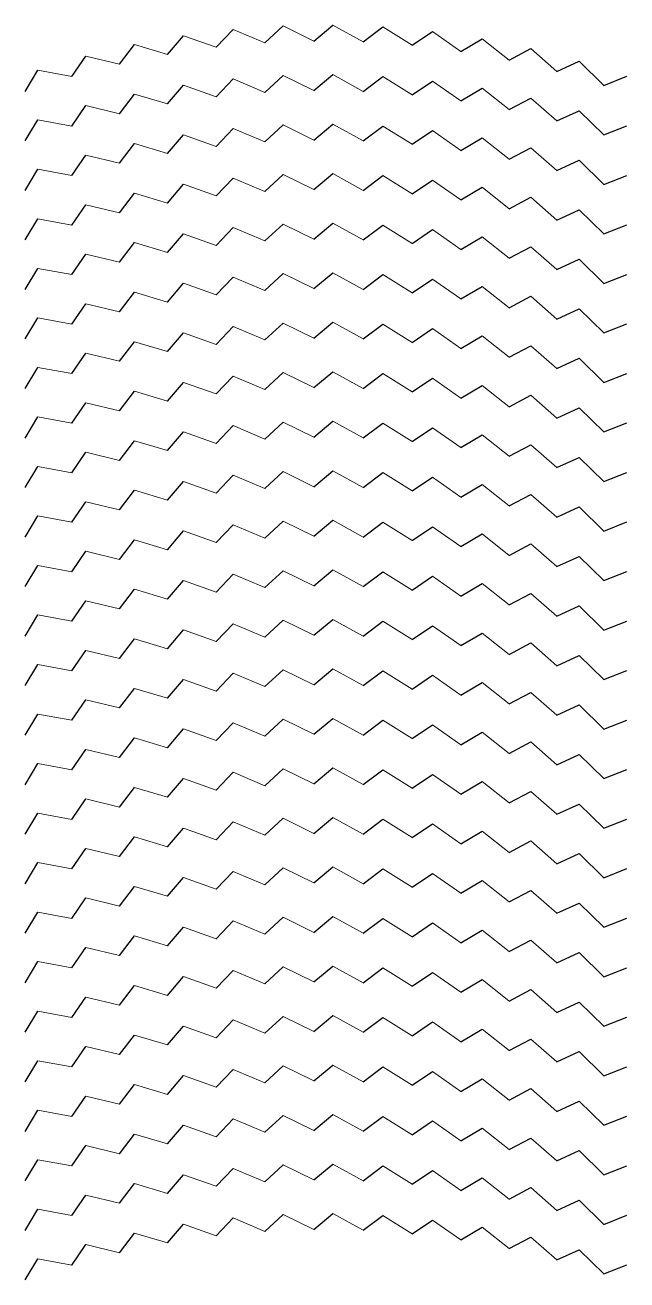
# Model space of a CAD drawing. Header units: millimetres. Extents: x 14 to 682, y -10 to 82.
# Drawn here: x 645.9 to 682.4, y 5.5 to 81.5 of the extents above; entities that cross this region are included whole.
import ezdxf

# ---------------------------------------------------------------- set-up
doc = ezdxf.new("R2010")
doc.units = ezdxf.units.MM
doc.layers.add('AUTOSTITCH', color=7, linetype='Continuous')
doc.layers.add('AUTOSTITCH_STITCHES', color=7, linetype='Continuous')

# ---------------------------------------------------------------- blocks, each defined once
blk = doc.blocks.new('ST-12')
at = {"layer": 'AUTOSTITCH', "color": 7, "lineweight": 30}
for p, q in [((660.453, 80.406), (661.549, 81.431)), ((663.425, 80.518), (664.575, 81.482)), ((666.399, 80.469), (667.599, 81.369)), ((654.549, 79.703), (655.527, 80.84)), ((657.492, 80.135), (658.53, 81.217)), ((669.366, 80.259), (670.612, 81.093)), ((672.317, 79.889), (673.607, 80.655)), ((651.634, 79.113), (652.55, 80.302)), ((675.244, 79.36), (676.573, 80.055)), ((648.755, 78.367), (649.605, 79.603)), ((678.137, 78.674), (679.502, 79.296)), ((645.921, 77.466), (646.703, 78.746)), ((680.99, 77.832), (682.386, 78.38))]:
    blk.add_line(p, q, dxfattribs=at)
at = {"layer": 'AUTOSTITCH_STITCHES', "color": 7, "lineweight": 9}
for p, q in [((661.549, 81.431), (663.425, 80.518)), ((664.575, 81.482), (666.399, 80.469)), ((667.599, 81.369), (669.366, 80.259)), ((655.527, 80.84), (657.492, 80.135)), ((658.53, 81.217), (660.453, 80.406)), ((670.612, 81.093), (672.317, 79.889)), ((673.607, 80.655), (675.244, 79.36)), ((652.55, 80.302), (654.549, 79.703)), ((676.573, 80.055), (678.137, 78.674)), ((649.605, 79.603), (651.634, 79.113)), ((679.502, 79.296), (680.99, 77.832)), ((646.703, 78.746), (648.755, 78.367))]:
    blk.add_line(p, q, dxfattribs=at)
blk = doc.blocks.new('ST-13')
at = {"layer": 'AUTOSTITCH', "color": 7, "lineweight": 30}
for p, q in [((660.453, 77.406), (661.549, 78.431)), ((663.425, 77.518), (664.575, 78.482)), ((666.399, 77.469), (667.599, 78.369)), ((654.549, 76.703), (655.527, 77.84)), ((657.492, 77.135), (658.53, 78.217)), ((669.366, 77.259), (670.612, 78.093)), ((672.317, 76.889), (673.607, 77.655)), ((651.634, 76.113), (652.55, 77.302)), ((675.244, 76.36), (676.573, 77.055)), ((648.755, 75.367), (649.605, 76.603)), ((678.137, 75.674), (679.502, 76.296)), ((645.921, 74.466), (646.703, 75.746)), ((680.99, 74.832), (682.386, 75.38))]:
    blk.add_line(p, q, dxfattribs=at)
at = {"layer": 'AUTOSTITCH_STITCHES', "color": 7, "lineweight": 9}
for p, q in [((661.549, 78.431), (663.425, 77.518)), ((664.575, 78.482), (666.399, 77.469)), ((667.599, 78.369), (669.366, 77.259)), ((655.527, 77.84), (657.492, 77.135)), ((658.53, 78.217), (660.453, 77.406)), ((670.612, 78.093), (672.317, 76.889)), ((673.607, 77.655), (675.244, 76.36)), ((652.55, 77.302), (654.549, 76.703)), ((676.573, 77.055), (678.137, 75.674)), ((649.605, 76.603), (651.634, 76.113)), ((679.502, 76.296), (680.99, 74.832)), ((646.703, 75.746), (648.755, 75.367))]:
    blk.add_line(p, q, dxfattribs=at)
blk = doc.blocks.new('ST-14')
at = {"layer": 'AUTOSTITCH', "color": 7, "lineweight": 30}
for p, q in [((660.453, 74.406), (661.549, 75.431)), ((663.425, 74.518), (664.575, 75.482)), ((666.399, 74.469), (667.599, 75.369)), ((654.549, 73.703), (655.527, 74.84)), ((657.492, 74.135), (658.53, 75.217)), ((669.366, 74.259), (670.612, 75.093)), ((672.317, 73.889), (673.607, 74.655)), ((651.634, 73.113), (652.55, 74.302)), ((675.244, 73.36), (676.573, 74.055)), ((648.755, 72.367), (649.605, 73.603)), ((678.137, 72.674), (679.502, 73.296)), ((645.921, 71.466), (646.703, 72.746)), ((680.99, 71.832), (682.386, 72.38))]:
    blk.add_line(p, q, dxfattribs=at)
at = {"layer": 'AUTOSTITCH_STITCHES', "color": 7, "lineweight": 9}
for p, q in [((661.549, 75.431), (663.425, 74.518)), ((664.575, 75.482), (666.399, 74.469)), ((667.599, 75.369), (669.366, 74.259)), ((655.527, 74.84), (657.492, 74.135)), ((658.53, 75.217), (660.453, 74.406)), ((670.612, 75.093), (672.317, 73.889)), ((673.607, 74.655), (675.244, 73.36)), ((652.55, 74.302), (654.549, 73.703)), ((676.573, 74.055), (678.137, 72.674)), ((649.605, 73.603), (651.634, 73.113)), ((679.502, 73.296), (680.99, 71.832)), ((646.703, 72.746), (648.755, 72.367))]:
    blk.add_line(p, q, dxfattribs=at)
blk = doc.blocks.new('ST-15')
at = {"layer": 'AUTOSTITCH', "color": 7, "lineweight": 30}
for p, q in [((657.492, 71.135), (658.53, 72.217)), ((660.453, 71.406), (661.549, 72.431)), ((663.425, 71.518), (664.575, 72.482)), ((666.399, 71.469), (667.599, 72.369)), ((654.549, 70.703), (655.527, 71.84)), ((669.366, 71.259), (670.612, 72.093)), ((672.317, 70.889), (673.607, 71.655)), ((651.634, 70.113), (652.55, 71.302)), ((675.244, 70.36), (676.573, 71.055)), ((648.755, 69.367), (649.605, 70.603)), ((678.137, 69.674), (679.502, 70.296)), ((645.921, 68.466), (646.703, 69.746)), ((680.99, 68.832), (682.386, 69.38))]:
    blk.add_line(p, q, dxfattribs=at)
at = {"layer": 'AUTOSTITCH_STITCHES', "color": 7, "lineweight": 9}
for p, q in [((658.53, 72.217), (660.453, 71.406)), ((661.549, 72.431), (663.425, 71.518)), ((664.575, 72.482), (666.399, 71.469)), ((667.599, 72.369), (669.366, 71.259)), ((655.527, 71.84), (657.492, 71.135)), ((670.612, 72.093), (672.317, 70.889)), ((673.607, 71.655), (675.244, 70.36)), ((652.55, 71.302), (654.549, 70.703)), ((676.573, 71.055), (678.137, 69.674)), ((649.605, 70.603), (651.634, 70.113)), ((679.502, 70.296), (680.99, 68.832)), ((646.703, 69.746), (648.755, 69.367))]:
    blk.add_line(p, q, dxfattribs=at)
blk = doc.blocks.new('ST-16')
at = {"layer": 'AUTOSTITCH', "color": 7, "lineweight": 30}
for p, q in [((657.492, 68.135), (658.53, 69.217)), ((660.453, 68.406), (661.549, 69.431)), ((663.425, 68.518), (664.575, 69.482)), ((666.399, 68.469), (667.599, 69.369)), ((654.549, 67.703), (655.527, 68.84)), ((669.366, 68.259), (670.612, 69.093)), ((672.317, 67.889), (673.607, 68.655)), ((651.634, 67.113), (652.55, 68.302)), ((675.244, 67.36), (676.573, 68.055)), ((648.755, 66.367), (649.605, 67.603)), ((678.137, 66.674), (679.502, 67.296)), ((645.921, 65.466), (646.703, 66.746)), ((680.99, 65.832), (682.386, 66.38))]:
    blk.add_line(p, q, dxfattribs=at)
at = {"layer": 'AUTOSTITCH_STITCHES', "color": 7, "lineweight": 9}
for p, q in [((658.53, 69.217), (660.453, 68.406)), ((661.549, 69.431), (663.425, 68.518)), ((664.575, 69.482), (666.399, 68.469)), ((667.599, 69.369), (669.366, 68.259)), ((655.527, 68.84), (657.492, 68.135)), ((670.612, 69.093), (672.317, 67.889)), ((673.607, 68.655), (675.244, 67.36)), ((652.55, 68.302), (654.549, 67.703)), ((676.573, 68.055), (678.137, 66.674)), ((649.605, 67.603), (651.634, 67.113)), ((679.502, 67.296), (680.99, 65.832)), ((646.703, 66.746), (648.755, 66.367))]:
    blk.add_line(p, q, dxfattribs=at)
blk = doc.blocks.new('ST-17')
at = {"layer": 'AUTOSTITCH', "color": 7, "lineweight": 30}
for p, q in [((657.492, 65.135), (658.53, 66.217)), ((660.453, 65.406), (661.549, 66.431)), ((663.425, 65.518), (664.575, 66.482)), ((666.399, 65.469), (667.599, 66.369)), ((654.549, 64.703), (655.527, 65.84)), ((669.366, 65.259), (670.612, 66.093)), ((672.317, 64.889), (673.607, 65.655)), ((651.634, 64.113), (652.55, 65.302)), ((675.244, 64.36), (676.573, 65.055)), ((648.755, 63.367), (649.605, 64.603)), ((678.137, 63.674), (679.502, 64.296)), ((645.921, 62.466), (646.703, 63.746)), ((680.99, 62.832), (682.386, 63.38))]:
    blk.add_line(p, q, dxfattribs=at)
at = {"layer": 'AUTOSTITCH_STITCHES', "color": 7, "lineweight": 9}
for p, q in [((658.53, 66.217), (660.453, 65.406)), ((661.549, 66.431), (663.425, 65.518)), ((664.575, 66.482), (666.399, 65.469)), ((667.599, 66.369), (669.366, 65.259)), ((655.527, 65.84), (657.492, 65.135)), ((670.612, 66.093), (672.317, 64.889)), ((673.607, 65.655), (675.244, 64.36)), ((652.55, 65.302), (654.549, 64.703)), ((676.573, 65.055), (678.137, 63.674)), ((649.605, 64.603), (651.634, 64.113)), ((679.502, 64.296), (680.99, 62.832)), ((646.703, 63.746), (648.755, 63.367))]:
    blk.add_line(p, q, dxfattribs=at)
blk = doc.blocks.new('ST-18')
at = {"layer": 'AUTOSTITCH', "color": 7, "lineweight": 30}
for p, q in [((657.492, 62.135), (658.53, 63.217)), ((660.453, 62.406), (661.549, 63.431)), ((663.425, 62.518), (664.575, 63.482)), ((666.399, 62.469), (667.599, 63.369)), ((654.549, 61.703), (655.527, 62.84)), ((669.366, 62.259), (670.612, 63.093)), ((672.317, 61.889), (673.607, 62.655)), ((648.755, 60.367), (649.605, 61.603)), ((651.634, 61.113), (652.55, 62.302)), ((675.244, 61.36), (676.573, 62.055)), ((678.137, 60.674), (679.502, 61.296)), ((645.921, 59.466), (646.703, 60.746)), ((680.99, 59.832), (682.386, 60.38))]:
    blk.add_line(p, q, dxfattribs=at)
at = {"layer": 'AUTOSTITCH_STITCHES', "color": 7, "lineweight": 9}
for p, q in [((658.53, 63.217), (660.453, 62.406)), ((661.549, 63.431), (663.425, 62.518)), ((664.575, 63.482), (666.399, 62.469)), ((667.599, 63.369), (669.366, 62.259)), ((655.527, 62.84), (657.492, 62.135)), ((670.612, 63.093), (672.317, 61.889)), ((673.607, 62.655), (675.244, 61.36)), ((649.605, 61.603), (651.634, 61.113)), ((652.55, 62.302), (654.549, 61.703)), ((676.573, 62.055), (678.137, 60.674)), ((679.502, 61.296), (680.99, 59.832)), ((646.703, 60.746), (648.755, 60.367))]:
    blk.add_line(p, q, dxfattribs=at)
blk = doc.blocks.new('ST-19')
at = {"layer": 'AUTOSTITCH', "color": 7, "lineweight": 30}
for p, q in [((657.492, 59.135), (658.53, 60.217)), ((660.453, 59.406), (661.549, 60.431)), ((663.425, 59.518), (664.575, 60.482)), ((666.399, 59.469), (667.599, 60.369)), ((669.366, 59.259), (670.612, 60.093)), ((651.634, 58.113), (652.55, 59.302)), ((654.549, 58.703), (655.527, 59.84)), ((672.317, 58.889), (673.607, 59.655)), ((648.755, 57.367), (649.605, 58.603)), ((675.244, 58.36), (676.573, 59.055)), ((678.137, 57.674), (679.502, 58.296)), ((645.921, 56.466), (646.703, 57.746)), ((680.99, 56.832), (682.386, 57.38))]:
    blk.add_line(p, q, dxfattribs=at)
at = {"layer": 'AUTOSTITCH_STITCHES', "color": 7, "lineweight": 9}
for p, q in [((658.53, 60.217), (660.453, 59.406)), ((661.549, 60.431), (663.425, 59.518)), ((664.575, 60.482), (666.399, 59.469)), ((667.599, 60.369), (669.366, 59.259)), ((670.612, 60.093), (672.317, 58.889)), ((652.55, 59.302), (654.549, 58.703)), ((655.527, 59.84), (657.492, 59.135)), ((673.607, 59.655), (675.244, 58.36)), ((649.605, 58.603), (651.634, 58.113)), ((676.573, 59.055), (678.137, 57.674)), ((679.502, 58.296), (680.99, 56.832)), ((646.703, 57.746), (648.755, 57.367))]:
    blk.add_line(p, q, dxfattribs=at)
blk = doc.blocks.new('ST-20')
at = {"layer": 'AUTOSTITCH', "color": 7, "lineweight": 30}
for p, q in [((657.492, 56.135), (658.53, 57.217)), ((660.453, 56.406), (661.549, 57.431)), ((663.425, 56.518), (664.575, 57.482)), ((666.399, 56.469), (667.599, 57.369)), ((669.366, 56.259), (670.612, 57.093)), ((651.634, 55.113), (652.55, 56.302)), ((654.549, 55.703), (655.527, 56.84)), ((672.317, 55.889), (673.607, 56.655)), ((648.755, 54.367), (649.605, 55.603)), ((675.244, 55.36), (676.573, 56.055)), ((645.921, 53.466), (646.703, 54.746)), ((678.137, 54.674), (679.502, 55.296)), ((680.99, 53.832), (682.386, 54.38))]:
    blk.add_line(p, q, dxfattribs=at)
at = {"layer": 'AUTOSTITCH_STITCHES', "color": 7, "lineweight": 9}
for p, q in [((658.53, 57.217), (660.453, 56.406)), ((661.549, 57.431), (663.425, 56.518)), ((664.575, 57.482), (666.399, 56.469)), ((667.599, 57.369), (669.366, 56.259)), ((670.612, 57.093), (672.317, 55.889)), ((652.55, 56.302), (654.549, 55.703)), ((655.527, 56.84), (657.492, 56.135)), ((673.607, 56.655), (675.244, 55.36)), ((649.605, 55.603), (651.634, 55.113)), ((676.573, 56.055), (678.137, 54.674)), ((646.703, 54.746), (648.755, 54.367)), ((679.502, 55.296), (680.99, 53.832))]:
    blk.add_line(p, q, dxfattribs=at)
blk = doc.blocks.new('ST-21')
at = {"layer": 'AUTOSTITCH', "color": 7, "lineweight": 30}
for p, q in [((657.492, 53.135), (658.53, 54.217)), ((660.453, 53.406), (661.549, 54.431)), ((663.425, 53.518), (664.575, 54.482)), ((666.399, 53.469), (667.599, 54.369)), ((669.366, 53.259), (670.612, 54.093)), ((651.634, 52.113), (652.55, 53.302)), ((654.549, 52.703), (655.527, 53.84)), ((672.317, 52.889), (673.607, 53.655)), ((648.755, 51.367), (649.605, 52.603)), ((675.244, 52.36), (676.573, 53.055)), ((645.921, 50.466), (646.703, 51.746)), ((678.137, 51.674), (679.502, 52.296)), ((680.99, 50.832), (682.386, 51.38))]:
    blk.add_line(p, q, dxfattribs=at)
at = {"layer": 'AUTOSTITCH_STITCHES', "color": 7, "lineweight": 9}
for p, q in [((658.53, 54.217), (660.453, 53.406)), ((661.549, 54.431), (663.425, 53.518)), ((664.575, 54.482), (666.399, 53.469)), ((667.599, 54.369), (669.366, 53.259)), ((670.612, 54.093), (672.317, 52.889)), ((652.55, 53.302), (654.549, 52.703)), ((655.527, 53.84), (657.492, 53.135)), ((673.607, 53.655), (675.244, 52.36)), ((649.605, 52.603), (651.634, 52.113)), ((676.573, 53.055), (678.137, 51.674)), ((646.703, 51.746), (648.755, 51.367)), ((679.502, 52.296), (680.99, 50.832))]:
    blk.add_line(p, q, dxfattribs=at)
blk = doc.blocks.new('ST-22')
at = {"layer": 'AUTOSTITCH', "color": 7, "lineweight": 30}
for p, q in [((657.492, 50.135), (658.53, 51.217)), ((660.453, 50.406), (661.549, 51.431)), ((663.425, 50.518), (664.575, 51.482)), ((666.399, 50.469), (667.599, 51.369)), ((669.366, 50.259), (670.612, 51.093)), ((651.634, 49.113), (652.55, 50.302)), ((654.549, 49.703), (655.527, 50.84)), ((672.317, 49.889), (673.607, 50.655)), ((648.755, 48.367), (649.605, 49.603)), ((675.244, 49.36), (676.573, 50.055)), ((645.921, 47.466), (646.703, 48.746)), ((678.137, 48.674), (679.502, 49.296)), ((680.99, 47.832), (682.386, 48.38))]:
    blk.add_line(p, q, dxfattribs=at)
at = {"layer": 'AUTOSTITCH_STITCHES', "color": 7, "lineweight": 9}
for p, q in [((658.53, 51.217), (660.453, 50.406)), ((661.549, 51.431), (663.425, 50.518)), ((664.575, 51.482), (666.399, 50.469)), ((667.599, 51.369), (669.366, 50.259)), ((670.612, 51.093), (672.317, 49.889)), ((652.55, 50.302), (654.549, 49.703)), ((655.527, 50.84), (657.492, 50.135)), ((673.607, 50.655), (675.244, 49.36)), ((649.605, 49.603), (651.634, 49.113)), ((676.573, 50.055), (678.137, 48.674)), ((646.703, 48.746), (648.755, 48.367)), ((679.502, 49.296), (680.99, 47.832))]:
    blk.add_line(p, q, dxfattribs=at)
blk = doc.blocks.new('ST-23')
at = {"layer": 'AUTOSTITCH', "color": 7, "lineweight": 30}
for p, q in [((657.492, 47.135), (658.53, 48.217)), ((660.453, 47.406), (661.549, 48.431)), ((663.425, 47.518), (664.575, 48.482)), ((666.399, 47.469), (667.599, 48.369)), ((669.366, 47.259), (670.612, 48.093)), ((651.634, 46.113), (652.55, 47.302)), ((654.549, 46.703), (655.527, 47.84)), ((672.317, 46.889), (673.607, 47.655)), ((648.755, 45.367), (649.605, 46.603)), ((675.244, 46.36), (676.573, 47.055)), ((645.921, 44.466), (646.703, 45.746)), ((678.137, 45.674), (679.502, 46.296)), ((680.99, 44.832), (682.386, 45.38))]:
    blk.add_line(p, q, dxfattribs=at)
at = {"layer": 'AUTOSTITCH_STITCHES', "color": 7, "lineweight": 9}
for p, q in [((658.53, 48.217), (660.453, 47.406)), ((661.549, 48.431), (663.425, 47.518)), ((664.575, 48.482), (666.399, 47.469)), ((667.599, 48.369), (669.366, 47.259)), ((670.612, 48.093), (672.317, 46.889)), ((652.55, 47.302), (654.549, 46.703)), ((655.527, 47.84), (657.492, 47.135)), ((673.607, 47.655), (675.244, 46.36)), ((649.605, 46.603), (651.634, 46.113)), ((676.573, 47.055), (678.137, 45.674)), ((646.703, 45.746), (648.755, 45.367)), ((679.502, 46.296), (680.99, 44.832))]:
    blk.add_line(p, q, dxfattribs=at)
blk = doc.blocks.new('ST-24')
at = {"layer": 'AUTOSTITCH', "color": 7, "lineweight": 30}
for p, q in [((657.492, 44.135), (658.53, 45.217)), ((660.453, 44.406), (661.549, 45.431)), ((663.425, 44.518), (664.575, 45.482)), ((666.399, 44.469), (667.599, 45.369)), ((669.366, 44.259), (670.612, 45.093)), ((651.634, 43.113), (652.55, 44.302)), ((654.549, 43.703), (655.527, 44.84)), ((672.317, 43.889), (673.607, 44.655)), ((648.755, 42.367), (649.605, 43.603)), ((675.244, 43.36), (676.573, 44.055)), ((645.921, 41.466), (646.703, 42.746)), ((678.137, 42.674), (679.502, 43.296)), ((680.99, 41.832), (682.386, 42.38))]:
    blk.add_line(p, q, dxfattribs=at)
at = {"layer": 'AUTOSTITCH_STITCHES', "color": 7, "lineweight": 9}
for p, q in [((658.53, 45.217), (660.453, 44.406)), ((661.549, 45.431), (663.425, 44.518)), ((664.575, 45.482), (666.399, 44.469)), ((667.599, 45.369), (669.366, 44.259)), ((670.612, 45.093), (672.317, 43.889)), ((652.55, 44.302), (654.549, 43.703)), ((655.527, 44.84), (657.492, 44.135)), ((673.607, 44.655), (675.244, 43.36)), ((649.605, 43.603), (651.634, 43.113)), ((676.573, 44.055), (678.137, 42.674)), ((646.703, 42.746), (648.755, 42.367)), ((679.502, 43.296), (680.99, 41.832))]:
    blk.add_line(p, q, dxfattribs=at)
blk = doc.blocks.new('ST-25')
at = {"layer": 'AUTOSTITCH', "color": 7, "lineweight": 30}
for p, q in [((654.549, 40.703), (655.527, 41.84)), ((657.492, 41.135), (658.53, 42.217)), ((660.453, 41.406), (661.549, 42.431)), ((663.425, 41.518), (664.575, 42.482)), ((666.399, 41.469), (667.599, 42.369)), ((669.366, 41.259), (670.612, 42.093)), ((651.634, 40.113), (652.55, 41.302)), ((672.317, 40.889), (673.607, 41.655)), ((675.244, 40.36), (676.573, 41.055)), ((648.755, 39.367), (649.605, 40.603)), ((678.137, 39.674), (679.502, 40.296)), ((645.921, 38.466), (646.703, 39.746)), ((680.99, 38.832), (682.386, 39.38))]:
    blk.add_line(p, q, dxfattribs=at)
at = {"layer": 'AUTOSTITCH_STITCHES', "color": 7, "lineweight": 9}
for p, q in [((655.527, 41.84), (657.492, 41.135)), ((658.53, 42.217), (660.453, 41.406)), ((661.549, 42.431), (663.425, 41.518)), ((664.575, 42.482), (666.399, 41.469)), ((667.599, 42.369), (669.366, 41.259)), ((670.612, 42.093), (672.317, 40.889)), ((652.55, 41.302), (654.549, 40.703)), ((673.607, 41.655), (675.244, 40.36)), ((676.573, 41.055), (678.137, 39.674)), ((649.605, 40.603), (651.634, 40.113)), ((679.502, 40.296), (680.99, 38.832)), ((646.703, 39.746), (648.755, 39.367))]:
    blk.add_line(p, q, dxfattribs=at)
blk = doc.blocks.new('ST-26')
at = {"layer": 'AUTOSTITCH', "color": 7, "lineweight": 30}
for p, q in [((654.549, 37.703), (655.527, 38.84)), ((657.492, 38.135), (658.53, 39.217)), ((660.453, 38.406), (661.549, 39.431)), ((663.425, 38.518), (664.575, 39.482)), ((666.399, 38.469), (667.599, 39.369)), ((669.366, 38.259), (670.612, 39.093)), ((651.634, 37.113), (652.55, 38.302)), ((672.317, 37.889), (673.607, 38.655)), ((675.244, 37.36), (676.573, 38.055)), ((648.755, 36.367), (649.605, 37.603)), ((678.137, 36.674), (679.502, 37.296)), ((645.921, 35.466), (646.703, 36.746)), ((680.99, 35.832), (682.386, 36.38))]:
    blk.add_line(p, q, dxfattribs=at)
at = {"layer": 'AUTOSTITCH_STITCHES', "color": 7, "lineweight": 9}
for p, q in [((655.527, 38.84), (657.492, 38.135)), ((658.53, 39.217), (660.453, 38.406)), ((661.549, 39.431), (663.425, 38.518)), ((664.575, 39.482), (666.399, 38.469)), ((667.599, 39.369), (669.366, 38.259)), ((670.612, 39.093), (672.317, 37.889)), ((652.55, 38.302), (654.549, 37.703)), ((673.607, 38.655), (675.244, 37.36)), ((676.573, 38.055), (678.137, 36.674)), ((649.605, 37.603), (651.634, 37.113)), ((679.502, 37.296), (680.99, 35.832)), ((646.703, 36.746), (648.755, 36.367))]:
    blk.add_line(p, q, dxfattribs=at)
blk = doc.blocks.new('ST-27')
at = {"layer": 'AUTOSTITCH', "color": 7, "lineweight": 30}
for p, q in [((654.549, 34.703), (655.527, 35.84)), ((657.492, 35.135), (658.53, 36.217)), ((660.453, 35.406), (661.549, 36.431)), ((663.425, 35.518), (664.575, 36.482)), ((666.399, 35.469), (667.599, 36.369)), ((669.366, 35.259), (670.612, 36.093)), ((651.634, 34.113), (652.55, 35.302)), ((672.317, 34.889), (673.607, 35.655)), ((675.244, 34.36), (676.573, 35.055)), ((648.755, 33.367), (649.605, 34.603)), ((678.137, 33.674), (679.502, 34.296)), ((645.921, 32.466), (646.703, 33.746)), ((680.99, 32.832), (682.386, 33.38))]:
    blk.add_line(p, q, dxfattribs=at)
at = {"layer": 'AUTOSTITCH_STITCHES', "color": 7, "lineweight": 9}
for p, q in [((655.527, 35.84), (657.492, 35.135)), ((658.53, 36.217), (660.453, 35.406)), ((661.549, 36.431), (663.425, 35.518)), ((664.575, 36.482), (666.399, 35.469)), ((667.599, 36.369), (669.366, 35.259)), ((670.612, 36.093), (672.317, 34.889)), ((652.55, 35.302), (654.549, 34.703)), ((673.607, 35.655), (675.244, 34.36)), ((676.573, 35.055), (678.137, 33.674)), ((649.605, 34.603), (651.634, 34.113)), ((679.502, 34.296), (680.99, 32.832)), ((646.703, 33.746), (648.755, 33.367))]:
    blk.add_line(p, q, dxfattribs=at)
blk = doc.blocks.new('ST-28')
at = {"layer": 'AUTOSTITCH', "color": 7, "lineweight": 30}
for p, q in [((663.425, 32.518), (664.575, 33.482)), ((654.549, 31.703), (655.527, 32.84)), ((657.492, 32.135), (658.53, 33.217)), ((660.453, 32.406), (661.549, 33.431)), ((666.399, 32.469), (667.599, 33.369)), ((669.366, 32.259), (670.612, 33.093)), ((651.634, 31.113), (652.55, 32.302)), ((672.317, 31.889), (673.607, 32.655)), ((675.244, 31.36), (676.573, 32.055)), ((648.755, 30.367), (649.605, 31.603)), ((678.137, 30.674), (679.502, 31.296)), ((645.921, 29.466), (646.703, 30.746)), ((680.99, 29.832), (682.386, 30.38))]:
    blk.add_line(p, q, dxfattribs=at)
at = {"layer": 'AUTOSTITCH_STITCHES', "color": 7, "lineweight": 9}
for p, q in [((664.575, 33.482), (666.399, 32.469)), ((655.527, 32.84), (657.492, 32.135)), ((658.53, 33.217), (660.453, 32.406)), ((661.549, 33.431), (663.425, 32.518)), ((667.599, 33.369), (669.366, 32.259)), ((670.612, 33.093), (672.317, 31.889)), ((652.55, 32.302), (654.549, 31.703)), ((673.607, 32.655), (675.244, 31.36)), ((676.573, 32.055), (678.137, 30.674)), ((649.605, 31.603), (651.634, 31.113)), ((679.502, 31.296), (680.99, 29.832)), ((646.703, 30.746), (648.755, 30.367))]:
    blk.add_line(p, q, dxfattribs=at)
blk = doc.blocks.new('ST-29')
at = {"layer": 'AUTOSTITCH', "color": 7, "lineweight": 30}
for p, q in [((660.453, 29.406), (661.549, 30.431)), ((663.425, 29.518), (664.575, 30.482)), ((654.549, 28.703), (655.527, 29.84)), ((657.492, 29.135), (658.53, 30.217)), ((666.399, 29.469), (667.599, 30.369)), ((669.366, 29.259), (670.612, 30.093)), ((672.317, 28.889), (673.607, 29.655)), ((651.634, 28.113), (652.55, 29.302)), ((675.244, 28.36), (676.573, 29.055)), ((648.755, 27.367), (649.605, 28.603)), ((678.137, 27.674), (679.502, 28.296)), ((645.921, 26.466), (646.703, 27.746)), ((680.99, 26.832), (682.386, 27.38))]:
    blk.add_line(p, q, dxfattribs=at)
at = {"layer": 'AUTOSTITCH_STITCHES', "color": 7, "lineweight": 9}
for p, q in [((661.549, 30.431), (663.425, 29.518)), ((664.575, 30.482), (666.399, 29.469)), ((655.527, 29.84), (657.492, 29.135)), ((658.53, 30.217), (660.453, 29.406)), ((667.599, 30.369), (669.366, 29.259)), ((670.612, 30.093), (672.317, 28.889)), ((673.607, 29.655), (675.244, 28.36)), ((652.55, 29.302), (654.549, 28.703)), ((676.573, 29.055), (678.137, 27.674)), ((649.605, 28.603), (651.634, 28.113)), ((679.502, 28.296), (680.99, 26.832)), ((646.703, 27.746), (648.755, 27.367))]:
    blk.add_line(p, q, dxfattribs=at)
blk = doc.blocks.new('ST-30')
at = {"layer": 'AUTOSTITCH', "color": 7, "lineweight": 30}
for p, q in [((660.453, 26.406), (661.549, 27.431)), ((663.425, 26.518), (664.575, 27.482)), ((666.399, 26.469), (667.599, 27.369)), ((654.549, 25.703), (655.527, 26.84)), ((657.492, 26.135), (658.53, 27.217)), ((669.366, 26.259), (670.612, 27.093)), ((672.317, 25.889), (673.607, 26.655)), ((651.634, 25.113), (652.55, 26.302)), ((675.244, 25.36), (676.573, 26.055)), ((648.755, 24.367), (649.605, 25.603)), ((678.137, 24.674), (679.502, 25.296)), ((645.921, 23.466), (646.703, 24.746)), ((680.99, 23.832), (682.386, 24.38))]:
    blk.add_line(p, q, dxfattribs=at)
at = {"layer": 'AUTOSTITCH_STITCHES', "color": 7, "lineweight": 9}
for p, q in [((661.549, 27.431), (663.425, 26.518)), ((664.575, 27.482), (666.399, 26.469)), ((667.599, 27.369), (669.366, 26.259)), ((655.527, 26.84), (657.492, 26.135)), ((658.53, 27.217), (660.453, 26.406)), ((670.612, 27.093), (672.317, 25.889)), ((673.607, 26.655), (675.244, 25.36)), ((652.55, 26.302), (654.549, 25.703)), ((676.573, 26.055), (678.137, 24.674)), ((649.605, 25.603), (651.634, 25.113)), ((679.502, 25.296), (680.99, 23.832)), ((646.703, 24.746), (648.755, 24.367))]:
    blk.add_line(p, q, dxfattribs=at)
blk = doc.blocks.new('ST-31')
at = {"layer": 'AUTOSTITCH', "color": 7, "lineweight": 30}
for p, q in [((660.453, 23.406), (661.549, 24.431)), ((663.425, 23.518), (664.575, 24.482)), ((666.399, 23.469), (667.599, 24.369)), ((654.549, 22.703), (655.527, 23.84)), ((657.492, 23.135), (658.53, 24.217)), ((669.366, 23.259), (670.612, 24.093)), ((672.317, 22.889), (673.607, 23.655)), ((651.634, 22.113), (652.55, 23.302)), ((675.244, 22.36), (676.573, 23.055)), ((648.755, 21.367), (649.605, 22.603)), ((678.137, 21.674), (679.502, 22.296)), ((645.921, 20.466), (646.703, 21.746)), ((680.99, 20.832), (682.386, 21.38))]:
    blk.add_line(p, q, dxfattribs=at)
at = {"layer": 'AUTOSTITCH_STITCHES', "color": 7, "lineweight": 9}
for p, q in [((661.549, 24.431), (663.425, 23.518)), ((664.575, 24.482), (666.399, 23.469)), ((667.599, 24.369), (669.366, 23.259)), ((655.527, 23.84), (657.492, 23.135)), ((658.53, 24.217), (660.453, 23.406)), ((670.612, 24.093), (672.317, 22.889)), ((673.607, 23.655), (675.244, 22.36)), ((652.55, 23.302), (654.549, 22.703)), ((676.573, 23.055), (678.137, 21.674)), ((649.605, 22.603), (651.634, 22.113)), ((679.502, 22.296), (680.99, 20.832)), ((646.703, 21.746), (648.755, 21.367))]:
    blk.add_line(p, q, dxfattribs=at)
blk = doc.blocks.new('ST-32')
at = {"layer": 'AUTOSTITCH', "color": 7, "lineweight": 30}
for p, q in [((660.453, 20.406), (661.549, 21.431)), ((663.425, 20.518), (664.575, 21.482)), ((666.399, 20.469), (667.599, 21.369)), ((654.549, 19.703), (655.527, 20.84)), ((657.492, 20.135), (658.53, 21.217)), ((669.366, 20.259), (670.612, 21.093)), ((672.317, 19.889), (673.607, 20.655)), ((651.634, 19.113), (652.55, 20.302)), ((675.244, 19.36), (676.573, 20.055)), ((648.755, 18.367), (649.605, 19.603)), ((678.137, 18.674), (679.502, 19.296)), ((645.921, 17.466), (646.703, 18.746)), ((680.99, 17.832), (682.386, 18.38))]:
    blk.add_line(p, q, dxfattribs=at)
at = {"layer": 'AUTOSTITCH_STITCHES', "color": 7, "lineweight": 9}
for p, q in [((661.549, 21.431), (663.425, 20.518)), ((664.575, 21.482), (666.399, 20.469)), ((667.599, 21.369), (669.366, 20.259)), ((655.527, 20.84), (657.492, 20.135)), ((658.53, 21.217), (660.453, 20.406)), ((670.612, 21.093), (672.317, 19.889)), ((673.607, 20.655), (675.244, 19.36)), ((652.55, 20.302), (654.549, 19.703)), ((676.573, 20.055), (678.137, 18.674)), ((649.605, 19.603), (651.634, 19.113)), ((679.502, 19.296), (680.99, 17.832)), ((646.703, 18.746), (648.755, 18.367))]:
    blk.add_line(p, q, dxfattribs=at)
blk = doc.blocks.new('ST-33')
at = {"layer": 'AUTOSTITCH', "color": 7, "lineweight": 30}
for p, q in [((660.453, 17.406), (661.549, 18.431)), ((663.425, 17.518), (664.575, 18.482)), ((666.399, 17.469), (667.599, 18.369)), ((654.549, 16.703), (655.527, 17.84)), ((657.492, 17.135), (658.53, 18.217)), ((669.366, 17.259), (670.612, 18.093)), ((672.317, 16.889), (673.607, 17.655)), ((651.634, 16.113), (652.55, 17.302)), ((675.244, 16.36), (676.573, 17.055)), ((648.755, 15.367), (649.605, 16.603)), ((678.137, 15.674), (679.502, 16.296)), ((645.921, 14.466), (646.703, 15.746)), ((680.99, 14.832), (682.386, 15.38))]:
    blk.add_line(p, q, dxfattribs=at)
at = {"layer": 'AUTOSTITCH_STITCHES', "color": 7, "lineweight": 9}
for p, q in [((661.549, 18.431), (663.425, 17.518)), ((664.575, 18.482), (666.399, 17.469)), ((667.599, 18.369), (669.366, 17.259)), ((655.527, 17.84), (657.492, 17.135)), ((658.53, 18.217), (660.453, 17.406)), ((670.612, 18.093), (672.317, 16.889)), ((673.607, 17.655), (675.244, 16.36)), ((652.55, 17.302), (654.549, 16.703)), ((676.573, 17.055), (678.137, 15.674)), ((649.605, 16.603), (651.634, 16.113)), ((679.502, 16.296), (680.99, 14.832)), ((646.703, 15.746), (648.755, 15.367))]:
    blk.add_line(p, q, dxfattribs=at)
blk = doc.blocks.new('ST-34')
at = {"layer": 'AUTOSTITCH', "color": 7, "lineweight": 30}
for p, q in [((657.492, 14.135), (658.53, 15.217)), ((660.453, 14.406), (661.549, 15.431)), ((663.425, 14.518), (664.575, 15.482)), ((666.399, 14.469), (667.599, 15.369)), ((654.549, 13.703), (655.527, 14.84)), ((669.366, 14.259), (670.612, 15.093)), ((672.317, 13.889), (673.607, 14.655)), ((651.634, 13.113), (652.55, 14.302)), ((675.244, 13.36), (676.573, 14.055)), ((648.755, 12.367), (649.605, 13.603)), ((678.137, 12.674), (679.502, 13.296)), ((645.921, 11.466), (646.703, 12.746)), ((680.99, 11.832), (682.386, 12.38))]:
    blk.add_line(p, q, dxfattribs=at)
at = {"layer": 'AUTOSTITCH_STITCHES', "color": 7, "lineweight": 9}
for p, q in [((658.53, 15.217), (660.453, 14.406)), ((661.549, 15.431), (663.425, 14.518)), ((664.575, 15.482), (666.399, 14.469)), ((667.599, 15.369), (669.366, 14.259)), ((655.527, 14.84), (657.492, 14.135)), ((670.612, 15.093), (672.317, 13.889)), ((673.607, 14.655), (675.244, 13.36)), ((652.55, 14.302), (654.549, 13.703)), ((676.573, 14.055), (678.137, 12.674)), ((649.605, 13.603), (651.634, 13.113)), ((679.502, 13.296), (680.99, 11.832)), ((646.703, 12.746), (648.755, 12.367))]:
    blk.add_line(p, q, dxfattribs=at)
blk = doc.blocks.new('ST-35')
at = {"layer": 'AUTOSTITCH', "color": 7, "lineweight": 30}
for p, q in [((657.492, 11.135), (658.53, 12.217)), ((660.453, 11.406), (661.549, 12.431)), ((663.425, 11.518), (664.575, 12.482)), ((666.399, 11.469), (667.599, 12.369)), ((654.549, 10.703), (655.527, 11.84)), ((669.366, 11.259), (670.612, 12.093)), ((672.317, 10.889), (673.607, 11.655)), ((651.634, 10.113), (652.55, 11.302)), ((675.244, 10.36), (676.573, 11.055)), ((648.755, 9.367), (649.605, 10.603)), ((678.137, 9.674), (679.502, 10.296)), ((645.921, 8.466), (646.703, 9.746)), ((680.99, 8.832), (682.386, 9.38))]:
    blk.add_line(p, q, dxfattribs=at)
at = {"layer": 'AUTOSTITCH_STITCHES', "color": 7, "lineweight": 9}
for p, q in [((658.53, 12.217), (660.453, 11.406)), ((661.549, 12.431), (663.425, 11.518)), ((664.575, 12.482), (666.399, 11.469)), ((667.599, 12.369), (669.366, 11.259)), ((655.527, 11.84), (657.492, 11.135)), ((670.612, 12.093), (672.317, 10.889)), ((673.607, 11.655), (675.244, 10.36)), ((652.55, 11.302), (654.549, 10.703)), ((676.573, 11.055), (678.137, 9.674)), ((649.605, 10.603), (651.634, 10.113)), ((679.502, 10.296), (680.99, 8.832)), ((646.703, 9.746), (648.755, 9.367))]:
    blk.add_line(p, q, dxfattribs=at)
blk = doc.blocks.new('ST-36')
at = {"layer": 'AUTOSTITCH', "color": 7, "lineweight": 30}
for p, q in [((657.492, 8.135), (658.53, 9.217)), ((660.453, 8.406), (661.549, 9.431)), ((663.425, 8.518), (664.575, 9.482)), ((666.399, 8.469), (667.599, 9.369)), ((654.549, 7.703), (655.527, 8.84)), ((669.366, 8.259), (670.612, 9.093)), ((672.317, 7.889), (673.607, 8.655)), ((648.755, 6.367), (649.605, 7.603)), ((651.634, 7.113), (652.55, 8.302)), ((675.244, 7.36), (676.573, 8.055)), ((678.137, 6.674), (679.502, 7.296)), ((645.921, 5.466), (646.703, 6.746)), ((680.99, 5.832), (682.386, 6.38))]:
    blk.add_line(p, q, dxfattribs=at)
at = {"layer": 'AUTOSTITCH_STITCHES', "color": 7, "lineweight": 9}
for p, q in [((658.53, 9.217), (660.453, 8.406)), ((661.549, 9.431), (663.425, 8.518)), ((664.575, 9.482), (666.399, 8.469)), ((667.599, 9.369), (669.366, 8.259)), ((655.527, 8.84), (657.492, 8.135)), ((670.612, 9.093), (672.317, 7.889)), ((673.607, 8.655), (675.244, 7.36)), ((649.605, 7.603), (651.634, 7.113)), ((652.55, 8.302), (654.549, 7.703)), ((676.573, 8.055), (678.137, 6.674)), ((679.502, 7.296), (680.99, 5.832)), ((646.703, 6.746), (648.755, 6.367))]:
    blk.add_line(p, q, dxfattribs=at)

msp = doc.modelspace()

# ---------------------------------------------------------------- block references
at = {"layer": 'AUTOSTITCH'}
for name in ['ST-12', 'ST-13', 'ST-14', 'ST-15', 'ST-16', 'ST-17', 'ST-18', 'ST-19', 'ST-20', 'ST-21', 'ST-22', 'ST-23', 'ST-24', 'ST-25', 'ST-26', 'ST-27', 'ST-28', 'ST-29', 'ST-30', 'ST-31', 'ST-32', 'ST-33', 'ST-34', 'ST-35', 'ST-36']:
    msp.add_blockref(name, (0, 0), dxfattribs=at)

doc.saveas('drawing.dxf')
